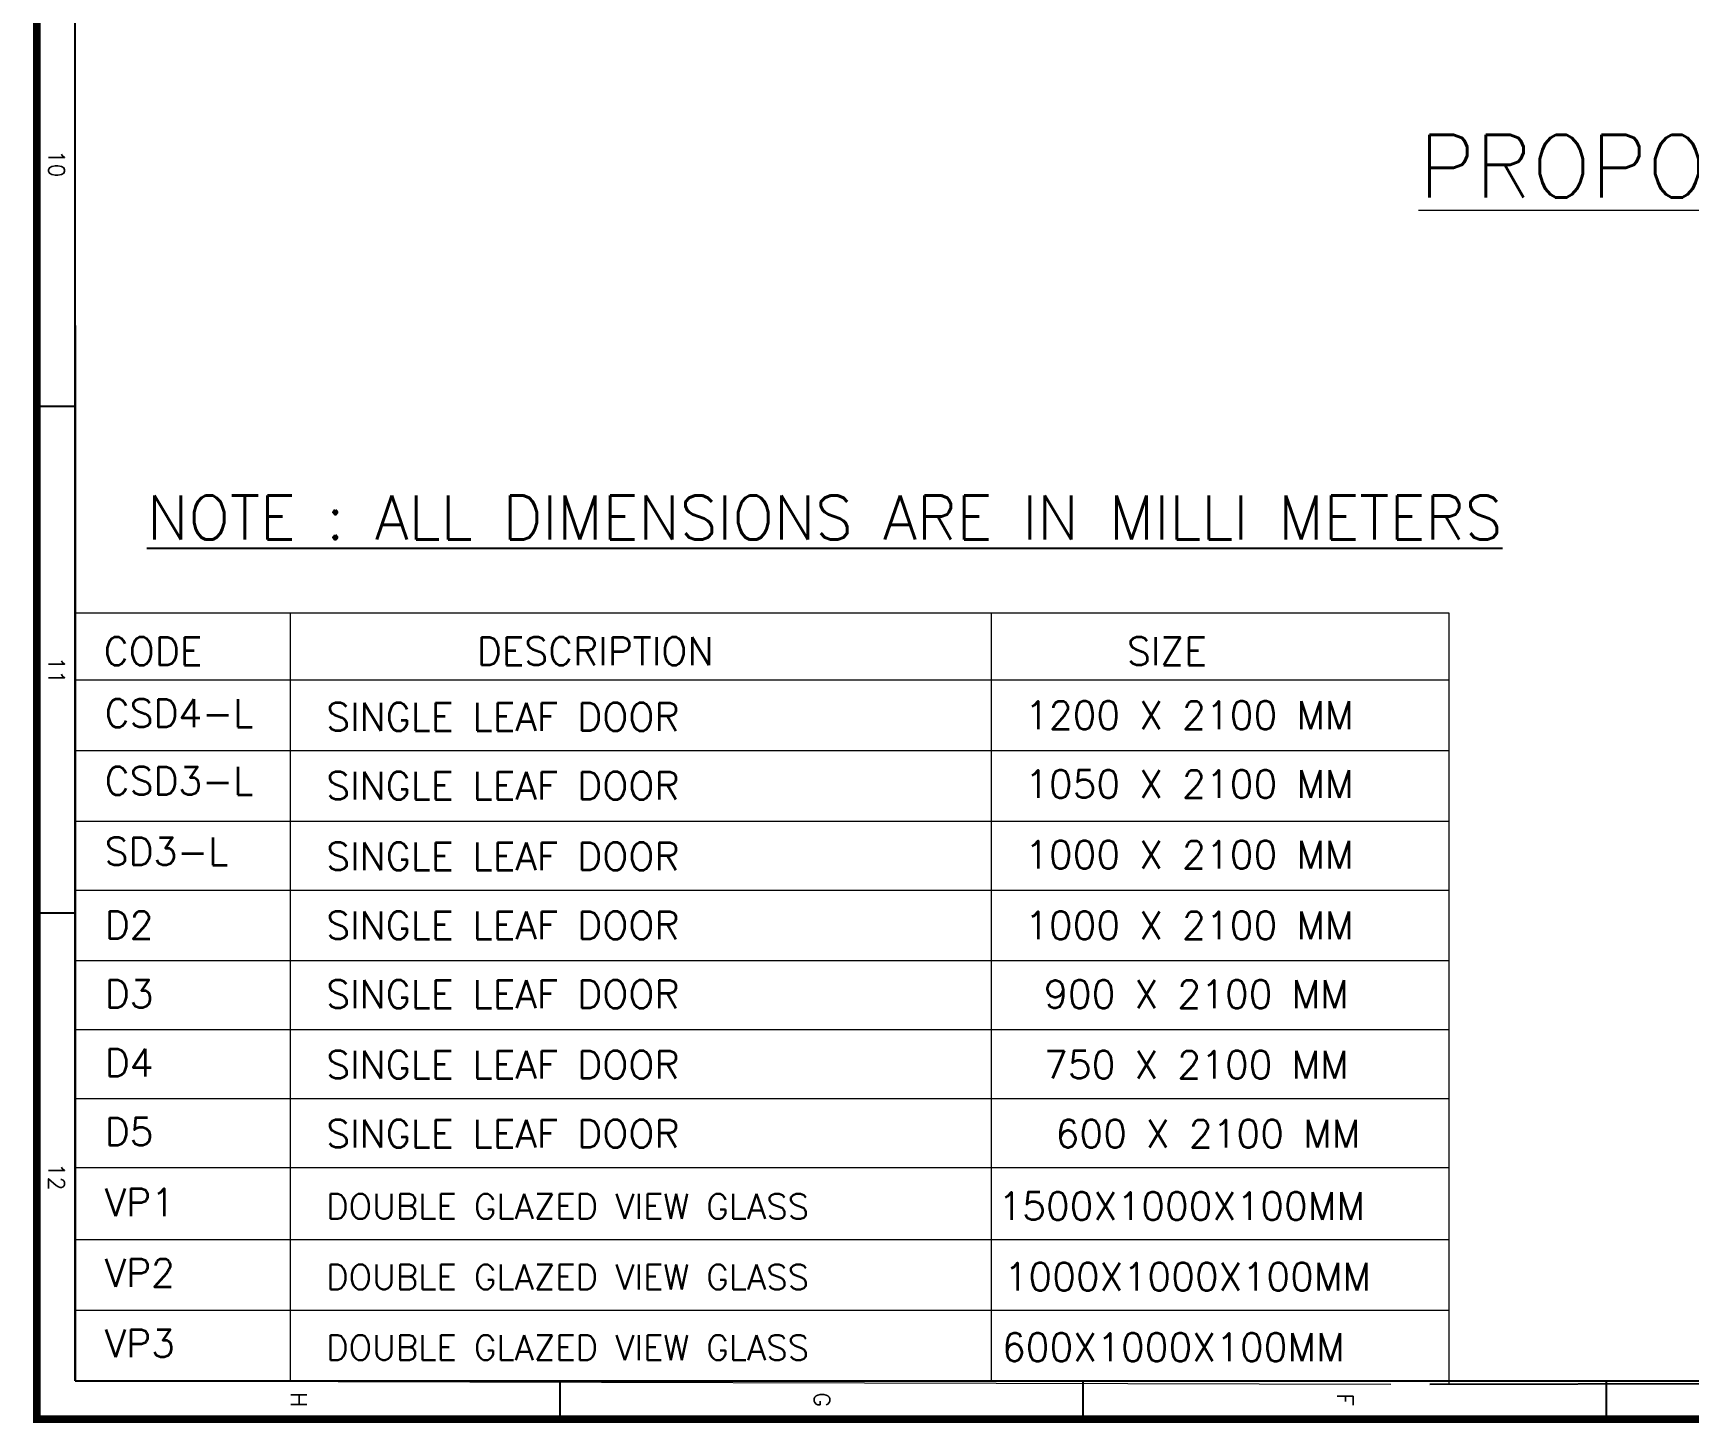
# Model space of a CAD drawing. Extents: x -52083 to 49512, y -145230 to 20224.
# Drawn here: x -50625 to -37431, y -31742 to -20664 of the extents above; entities that cross this region are included whole.
import ezdxf
from ezdxf.enums import TextEntityAlignment as Align

# ---------------------------------------------------------------- set-up
doc = ezdxf.new("R2010")
doc.units = 0
doc.header["$LTSCALE"] = 0.5
doc.header["$MEASUREMENT"] = 0
for name, color, linetype, lineweight in [('750x2100 Door', 5, 'Continuous', 5), ('ELBOW_FLANGE', 7, 'Continuous', 0), ('RCP Legend', 7, 'Continuous', 0), ('sa-text', 5, 'Continuous', 9)]:
    doc.layers.add(name, color=color, linetype=linetype, lineweight=lineweight)
for name, color, linetype in [('TITLE', 7, 'Continuous'), ('TITLE BLOCK', 7, 'Continuous'), ('View Panle', 6, 'Continuous')]:
    doc.layers.add(name, color=color, linetype=linetype)
doc.styles.add('ARIAL', font='romans.shx', dxfattribs={"height": 2.5})
doc.styles.add('RomanS', font='romans.shx')

# ---------------------------------------------------------------- blocks, each defined once
blk = doc.blocks.new('A$C66962185')
at = {"layer": 'TITLE'}
for p, q in [((203723, -139882), (203723, -1297)), ((205020, -88236), (203723, -88236)), ((205020, -105884), (203723, -105884)), ((205020, -123531), (203723, -123531)), ((203723, -139882), (1210, -139882)), ((170836, -141178), (170836, -139882)), ((187928, -141178), (187928, -139882))]:
    blk.add_line(p, q, dxfattribs=at)
at = {"layer": 'TITLE', "const_width": 250}
blk.add_lwpolyline([(205020, 0), (205020, -141178), (0, -141178), (0, 0)], close=True, dxfattribs=at)
at = {"layer": 'TITLE', "style": 'RomanS'}
for s, height, p in [('F', 537, (204358, -97046)), ('G', 537, (204358, -114693)), ('H', 537, (204358, -132341)), ('10', 537.4, (162654, -140511)), ('11', 537.4, (179746, -140511)), ('12', 537.4, (196838, -140511))]:
    blk.add_text(s, height=height, dxfattribs=at).set_placement(p, align=Align.MIDDLE)

msp = doc.modelspace()

# ---------------------------------------------------------------- linework, layer by layer
at = {"layer": 'ELBOW_FLANGE', "color": 5}
for p, q in [((-50288.7, -25284, 2637.8), (-39345.4, -25284, 2637.8)), ((-48575.8, -25284, 2637.8), (-48575.8, -31406.6, 2637.8)), ((-42990.7, -25284, 2637.8), (-42990.7, -29156.3, 2637.8)), ((-39345.4, -25284, 2637.8), (-39345.4, -31432.9, 2637.8)), ((-50288.7, -25820.2, 2637.8), (-39345.4, -25820.2, 2637.8)), ((-50288.7, -26382.8, 2637.8), (-39345.4, -26382.8, 2637.8)), ((-50288.7, -26945.4, 2637.8), (-39345.4, -26945.4, 2637.8)), ((-50288.7, -27494.8, 2637.8), (-39345.4, -27494.8, 2637.8)), ((-42990.7, -27508, 2637.8), (-42990.7, -31406.6, 2637.8)), ((-50288.7, -28057.4, 2637.8), (-39345.4, -28057.4, 2637.8)), ((-50288.7, -28606.9, 2637.8), (-39345.4, -28606.9, 2637.8)), ((-50288.7, -29156.3, 2637.8), (-39345.4, -29156.3, 2637.8)), ((-50288.7, -29705.7, 2637.8), (-39345.4, -29705.7, 2637.8)), ((-50288.7, -30281.5, 2637.8), (-39345.4, -30281.5, 2637.8)), ((-50288.7, -30844.1, 2637.8), (-39345.4, -30844.1, 2637.8))]:
    msp.add_line(p, q, dxfattribs=at)
at = {"layer": 'ELBOW_FLANGE'}
for p, q in [((-39345.4, -27508, 2637.8), (-39345.4, -31406.6, 2637.8)), ((-50288.7, -31406.6, 2637.8), (-39806.2, -31432.9, 2637.8))]:
    msp.add_line(p, q, dxfattribs=at)
at = {"layer": 'RCP Legend', "lineweight": -3}
msp.add_line((-39495.2, -31432.9, 2637.8), (-28214.5, -31406.6, 2637.8), dxfattribs=at)
at = {"layer": 'TITLE BLOCK'}
msp.add_line((-50288.7, -22994.2, 2637.8), (-50288.7, -31406.6, 2637.8), dxfattribs=at)

# ---------------------------------------------------------------- block references
at = {"layer": 'TITLE', "xscale": 0.2362210059282006, "yscale": 0.2362210059282006, "zscale": 0.2362210059282006, "rotation": 270}
msp.add_blockref('A$C66962185', (-17245.7, 16717.1, 2637.8), dxfattribs=at)

# ---------------------------------------------------------------- texts
at = {"layer": '750x2100 Door', "style": 'RomanS'}
for s, p in [('CSD4-L', (-50054.5, -26195.6, 2637.8)), ('CSD3-L', (-50054.5, -26734.9, 2637.8)), ('SD3-L', (-50054.5, -27297.5, 2637.8)), ('D2', (-50054.5, -27883.4, 2637.8)), ('D3', (-50054.5, -28432.8, 2637.8)), ('D4', (-50054.5, -28982.3, 2637.8)), ('D5', (-50054.5, -29531.7, 2637.8))]:
    msp.add_text(s, height=221.22, dxfattribs=at).set_placement(p)
at = {"layer": 'sa-text', "color": 5, "insert": (-34034.7, -21725, 2637.8), "char_height": 500, "width": 12708.577, "attachment_point": 5, "style": 'ARIAL'}
msp.add_mtext('{\\L\\C1;PROPOSED SECOND FLOOR PLAN}', dxfattribs=at)
at = {"layer": 'TITLE BLOCK', "style": 'RomanS'}
for s, height, p in [('CODE', 221.22, (-50062.8, -25701.4, 2637.8)), ('DESCRIPTION', 221.224, (-47090, -25701.4, 2637.8)), ('SIZE', 221.22, (-41907.9, -25701.4, 2637.8)), ('SINGLE LEAF DOOR', 221.224, (-48289.8, -26224.8, 2637.8)), (' 1200 X 2100 MM', 221.224, (-42872.8, -26211.6, 2637.8)), ('SINGLE LEAF DOOR', 221.224, (-48289.8, -26774.2, 2637.8)), (' 1050 X 2100 MM', 221.224, (-42872.8, -26761, 2637.8)), ('SINGLE LEAF DOOR', 221.224, (-48289.8, -27336.8, 2637.8)), (' 1000 X 2100 MM', 221.224, (-42872.8, -27323.6, 2637.8)), ('SINGLE LEAF DOOR', 221.224, (-48289.8, -27886.2, 2637.8)), (' 1000 X 2100 MM', 221.224, (-42872.8, -27886.2, 2637.8)), ('SINGLE LEAF DOOR', 221.224, (-48289.8, -28435.6, 2637.8)), ('  900 X 2100 MM', 221.224, (-42872.8, -28435.6, 2637.8)), ('SINGLE LEAF DOOR', 221.224, (-48289.8, -28998.2, 2637.8)), ('  750 X 2100 MM', 221.224, (-42872.8, -28998.2, 2637.8)), ('SINGLE LEAF DOOR', 221.224, (-48289.8, -29547.7, 2637.8)), (' 600 X 2100 MM', 221.224, (-42629.6, -29547.7, 2637.8)), ('DOUBLE GLAZED VIEW GLASS', 199.101, (-48289.8, -30116.7, 2637.8)), ('  1500X1000X100MM', 221.224, (-43237, -30124.5, 2637.8)), (' 1000X1000X100MM', 221.224, (-43036.1, -30687.1, 2637.8)), ('DOUBLE GLAZED VIEW GLASS', 199.101, (-48289.8, -30679.2, 2637.8)), ('DOUBLE GLAZED VIEW GLASS', 199.101, (-48289.8, -31241.8, 2637.8)), ('  600X1000X100MM', 221.224, (-43208.5, -31249.7, 2637.8))]:
    msp.add_text(s, height=height, dxfattribs=at).set_placement(p)
at = {"layer": 'TITLE BLOCK', "insert": (-49717.1, -24350.6, 2637.8), "char_height": 350, "width": 13014.741, "attachment_point": 1, "style": 'RomanS'}
msp.add_mtext('{\\LNOTE : ALL DIMENSIONS ARE IN MILLI METERS}', dxfattribs=at)
at = {"layer": 'View Panle', "color": 7, "style": 'RomanS'}
for s, p in [('VP1', (-50054.5, -30094.3, 2637.8)), ('VP2', (-50054.5, -30656.9, 2637.8)), ('VP3', (-50054.5, -31219.5, 2637.8))]:
    msp.add_text(s, height=221.22, dxfattribs=at).set_placement(p)

doc.saveas('drawing.dxf')
